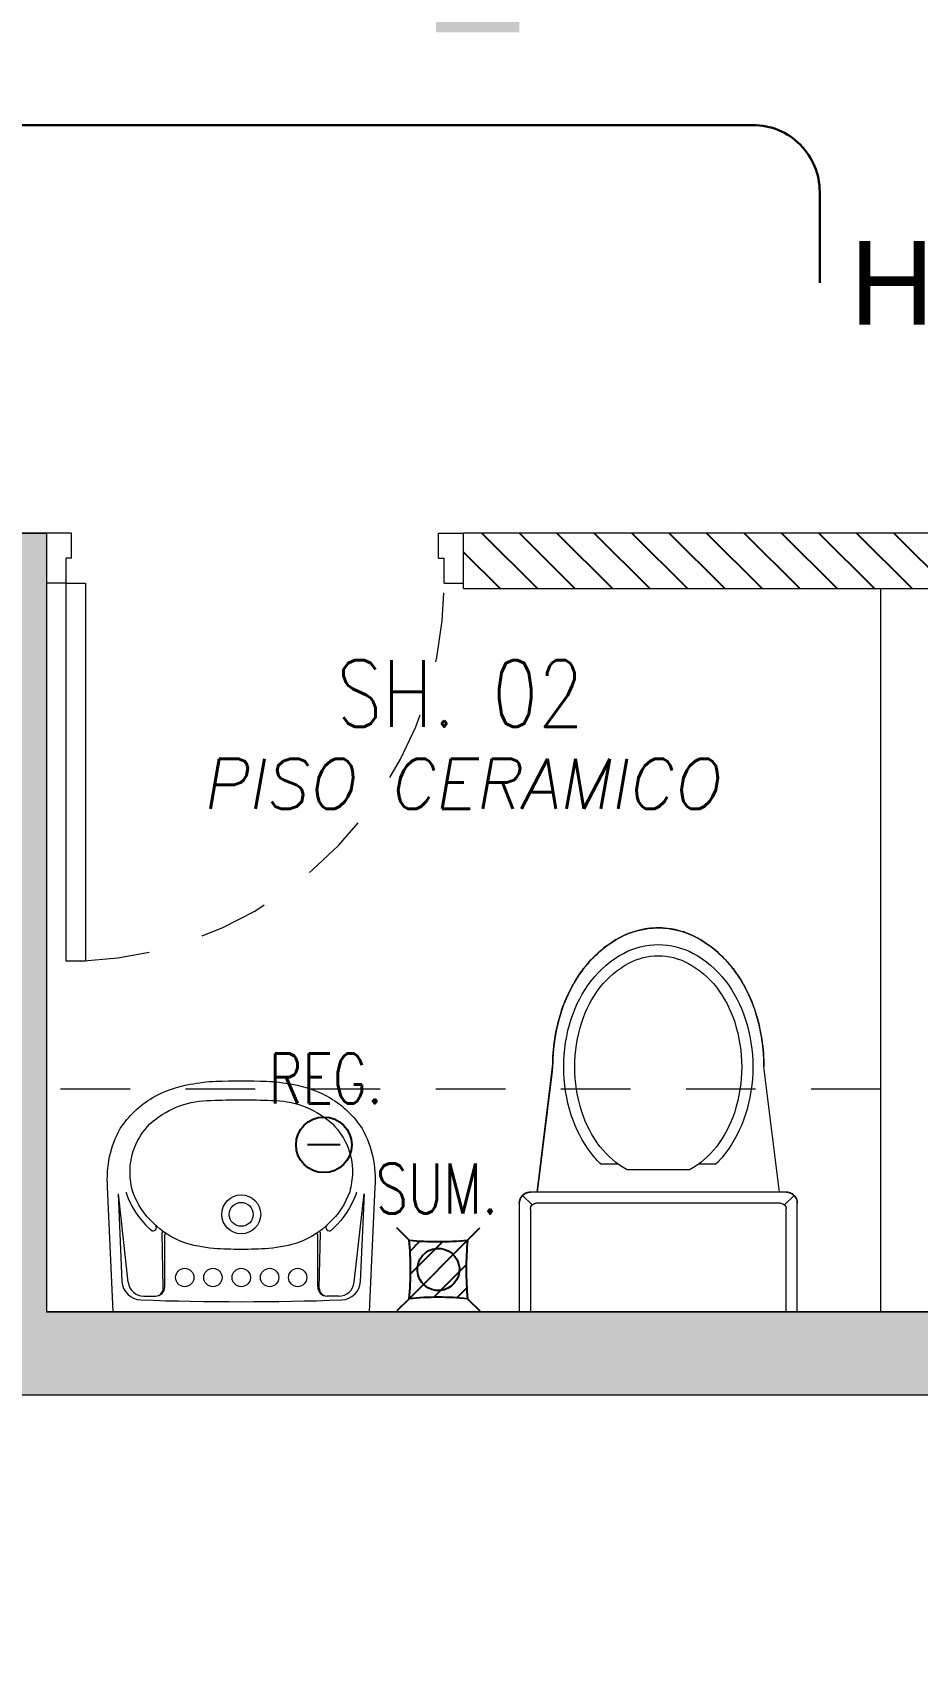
# Model space of a CAD drawing. Header units: millimetres. Extents: x -3 to 53, y -110 to 39.
# Drawn here: x 16.775 to 18.366, y -47.977 to -45.057 of the extents above; entities that cross this region are included whole.
import ezdxf
from ezdxf.enums import TextEntityAlignment as Align

# ---------------------------------------------------------------- set-up
doc = ezdxf.new("R2010")
doc.units = ezdxf.units.MM
doc.set_wipeout_variables(frame=1)
doc.linetypes.add('HIDDEN2', pattern=[0.1875, 0.125, -0.0625])
for name, color, linetype in [('A-EST HATCH', 8, 'Continuous'), ('A-EST PLACAS', 8, 'Continuous'), ('A-MURO BAJO', 8, 'Continuous'), ('A-PROYECCIONES', 8, 'HIDDEN2'), ('A-SANITARIOS', 8, 'Continuous'), ('A-TEXTO-ACABADO PISO', 8, 'Continuous'), ('A-TEXTO-INDICACIONES', 8, 'Continuous'), ('DLP_MOBILIARIO', 8, 'Continuous'), ('DLP_TEXTO AMBIENTE', 8, 'Continuous')]:
    doc.layers.add(name, color=color, linetype=linetype)
for name, color, linetype, lineweight in [('A-MUROS', 8, 'Continuous', 30), ('MQ.CANALI DYA', 3, 'LINEAPERPEN', 30), ('MQ.DETECTOR HUMO', 5, 'Continuous', 30)]:
    doc.layers.add(name, color=color, linetype=linetype, lineweight=lineweight)
doc.styles.add('ROMANS', font='ROMANS.shx', dxfattribs={"oblique": 10})
doc.styles.get("Standard").update_dxf_attribs({"font": 'arial.ttf'})
doc.linetypes.add('LINEAPERPEN', pattern='A,0.75,-0.2,["I",Standard,S=0.12,R=0.09,X=0,Y=-0.06],-0.25', length=1.2)

# ---------------------------------------------------------------- blocks, each defined once
blk = doc.blocks.new('EST.P11')
at = {"layer": 'A-EST HATCH', "lineweight": 0}
h = blk.add_hatch(color=8, dxfattribs=at)
h.dxf.hatch_style = 1
h.paths.add_polyline_path([(10.5, -2.74), (10.5, 3.375), (12.15, 3.375), (12.15, 3.525), (10.35, 3.525), (10.35, 2.65), (8.85, 2.65), (8.85, 3.15), (8.7, 3.15), (8.7, 2.5), (10.35, 2.5), (10.35, -2.74)])
h.paths.add_polyline_path([(18.45, 7.325), (20.05, 7.325), (20.05, 10.425), (18.85, 10.425), (18.85, 10.575), (20.2, 10.575), (20.2, 7.175), (18.45, 7.175)])
h.paths.add_polyline_path([(17.65, 10.575), (17.5, 10.575), (17.5, 7.175), (17.65, 7.175)])
h.paths.add_polyline_path([(11.85, 11.05), (11.85, 10.9), (12, 10.9), (12, 7.825), (12.15, 7.825), (12.15, 11.05)])
h.paths.add_polyline_path([(22.45, 4.725), (13.05, 4.725), (13.05, 4.875), (16.6, 4.875), (16.6, 6.275), (16.8, 6.275), (16.8, 4.875), (19.7, 4.875), (19.7, 6.275), (19.85, 6.275), (19.85, 4.875), (22.25, 4.875), (22.25, 6.125), (20.6, 6.125), (20.6, 6.275), (22.875, 6.275), (22.875, 6.125), (22.45, 6.125)])
h.paths.add_polyline_path([(15.1, 10.425), (15.1, 7.325), (16.7, 7.325), (16.7, 7.175), (14.95, 7.175), (14.95, 10.575), (16.3, 10.575), (16.3, 10.425)])
h.paths.add_polyline_path([(10.35, 5.75), (8.7, 5.75), (8.7, 5.1), (8.85, 5.1), (8.85, 5.6), (10.35, 5.6), (10.35, 4.725), (12.15, 4.725), (12.15, 4.875), (10.5, 4.875), (10.5, 10.99), (10.35, 10.99)])
h.paths.add_polyline_path([(5.85, 10.9), (5.25, 10.9), (5.25, 11.05), (6, 11.05), (6, 7.65), (4.85, 7.65), (4.85, 7.8), (5.85, 7.8)])
h.paths.add_polyline_path([(4.05, 11.05), (4.05, 7.65), (3.9, 7.65), (3.9, 11.05)])
h.paths.add_polyline_path([(3.1, 7.8), (1.5, 7.8), (1.5, 10.9), (2.7, 10.9), (2.7, 11.05), (1.35, 11.05), (1.35, 7.65), (3.1, 7.65)])
h.paths.add_polyline_path([(4.05, -2.8), (4.05, 0.6), (3.9, 0.6), (3.9, -2.8)])
h.paths.add_polyline_path([(3.1, 0.45), (1.5, 0.45), (1.5, -2.65), (2.7, -2.65), (2.7, -2.8), (1.35, -2.8), (1.35, 0.6), (3.1, 0.6)])
h.paths.add_polyline_path([(8.7, -0.35), (8.85, -0.35), (8.85, -2.65), (9, -2.65), (9, -2.8), (8.7, -2.8)])
h.paths.add_polyline_path([(18.45, 0.925), (20.05, 0.925), (20.05, -2.175), (18.85, -2.175), (18.85, -2.325), (20.2, -2.325), (20.2, 1.075), (18.45, 1.075)])
h.paths.add_polyline_path([(17.65, -2.325), (17.5, -2.325), (17.5, 1.075), (17.65, 1.075)])
h.paths.add_polyline_path([(12.15, -2.8), (11.85, -2.8), (11.85, -2.65), (12, -2.65), (12, 0.425), (12.15, 0.425)])
h.paths.add_polyline_path([(15.1, -2.175), (15.1, 0.925), (16.7, 0.925), (16.7, 1.075), (14.95, 1.075), (14.95, -2.325), (16.3, -2.325), (16.3, -2.175)])
h.paths.add_polyline_path([(6, -2.8), (6, 0.6), (4.85, 0.6), (4.85, 0.45), (5.85, 0.45), (5.85, -2.65), (5.25, -2.65), (5.25, -2.8)])
h.paths.add_polyline_path([(3.0968, 5.55), (2.95, 5.55), (2.95, 6.75), (5.1, 6.75), (5.1, 6.6), (4.65, 6.6), (4.65, 5), (4.45, 5), (4.45, 6.6), (3.1, 6.6), (3.1, 5.55)], flags=17)
h.paths.add_polyline_path([(3.0968, 2.7), (2.95, 2.7), (2.95, 1.5), (5.1, 1.5), (5.1, 1.65), (4.65, 1.65), (4.65, 3.25), (4.45, 3.25), (4.45, 1.65), (3.1, 1.65), (3.1, 2.7)], flags=17)
h.paths.add_polyline_path([(8.8501, 4.2), (6, 4.2), (6, 6.75), (5.85, 6.75), (5.85, 4.2), (3.1, 4.2), (3.1, 4.8), (2.95, 4.8), (2.95, 4.2), (0.15, 4.2), (0.15, 8.25), (0, 8.25), (0, 0), (0.15, 0), (0.15, 4.05), (2.95, 4.05), (2.95, 3.45), (3.1, 3.45), (3.1, 4.05), (5.85, 4.05), (5.85, 1.5), (6, 1.5), (6, 4.05), (8.8501, 4.05)])
h.paths.add_polyline_path([(8.7, 11.05), (8.7, 8.6), (8.85, 8.6), (8.85, 10.9), (9, 10.9), (9, 11.05)])
h.paths.add_polyline_path([(22.9, 4.725), (25, 4.725), (25, 4.875), (23.05, 4.875), (23.05, 8.575), (25, 8.575), (25, 8.725), (23.05, 8.725), (23.05, 10.575), (22.2, 10.575), (22.2, 10.425), (22.9, 10.425)])
h.paths.add_polyline_path([(26.7, 4.725), (26.85, 4.725), (26.85, 8.725), (26.7, 8.725)])
h.paths.add_polyline_path([(47.1, 1.5), (45.2, 1.5), (45.2, 1.65), (46.95, 1.65), (46.95, 4.05), (41.1999, 4.05), (41.1999, 4.2), (46.95, 4.2), (46.95, 6.6), (45.2, 6.6), (45.2, 6.75), (47.1, 6.75)])
h.paths.add_polyline_path([(24.05, 3.525), (25.9, 3.525), (25.9, 3.375), (24.05, 3.375)], flags=17)
h.paths.add_polyline_path([(21.05, 1.975), (21.05, 2.125), (22.85, 2.125), (22.85, 3.375), (20.3, 3.375), (20.3, 1.975), (20.15, 1.975), (20.15, 3.375), (16.8, 3.375), (16.8, 1.975), (16.6, 1.975), (16.6, 3.375), (13.05, 3.375), (13.05, 3.525), (23.05, 3.525), (23.05, 1.975)])
h.paths.add_polyline_path([(23.05, 1.95), (23.05, -1.775), (26.7, -1.775), (26.7, 0.875), (24.35, 0.875), (24.35, 1.425), (24.05, 1.425), (24.05, 1.575), (24.5, 1.575), (24.5, 1.025), (26.7, 1.025), (26.7, 3.525), (26.85, 3.525), (26.85, -1.925), (23.05, -1.925), (23.05, -2.325), (22.2, -2.325), (22.2, -2.175), (22.9, -2.175), (22.9, 1.95)])
h.paths.add_polyline_path([(43.75, 7.8), (45.35, 7.8), (45.35, 7.6), (43.75, 7.6)])
h.paths.add_polyline_path([(43.75, 0.65), (45.35, 0.65), (45.35, 0.45), (43.75, 0.45)])
h.paths.add_polyline_path([(30.85, 2.375), (30.85, 3.525), (29.75, 3.525), (29.75, 2.375), (29.9, 2.375), (29.9, 3.375), (30.75, 3.375), (30.75, 2.375)])
h.paths.add_polyline_path([(39.5497, 4.875), (39.5497, 4.725), (39.7, 4.725), (39.7, 5.6), (41.1999, 5.6), (41.1999, 5.1009), (41.35, 5.1009), (41.35, 5.75), (39.7, 5.75), (39.7, 7.75), (39.55, 7.75), (39.55, 4.875)])
edge = h.paths.add_edge_path()
edge.add_line((30.85, 4.725), (30.85, 4.875))
edge.add_line((30.85, 4.875), (30.85, 5.875))
edge.add_line((30.85, 5.875), (30.75, 5.875))
edge.add_line((30.75, 5.875), (30.75, 4.875))
edge.add_line((30.75, 4.875), (30.35, 4.875))
edge.add_line((30.35, 4.875), (30.35, 5.875))
edge.add_line((30.35, 5.875), (30.2, 5.875))
edge.add_line((30.2, 5.875), (30.2, 4.725))
edge.add_line((30.2, 4.725), (30.85, 4.725))
h.paths.add_polyline_path([(33.45, 5.55), (33.45, 4.95), (33.25, 4.95), (33.25, 5.55), (33.3, 5.55), (33.3, 7.7501), (33.45, 7.7501)])
h.paths.add_polyline_path([(33.45, 2.7), (33.45, 3.3), (33.25, 3.3), (33.25, 2.7), (33.3, 2.7), (33.3, 0.4999), (33.45, 0.4999)])
at = {"layer": 'A-EST PLACAS', "color": 8, "lineweight": 0}
blk.add_lwpolyline([(22.45, 4.725), (13.05, 4.725), (13.05, 4.875), (16.6, 4.875), (16.6, 6.275), (16.8, 6.275), (16.8, 4.875), (19.7, 4.875), (19.7, 6.275), (19.85, 6.275), (19.85, 4.875), (22.25, 4.875), (22.25, 6.125), (20.6, 6.125), (20.6, 6.275), (22.875, 6.275), (22.875, 6.125), (22.45, 6.125)], close=True, dxfattribs=at)
blk = doc.blocks.new('*U255')
at = {"color": 8}
for p, q in [((-0.0526, 0.0526), (-0.0746, 0.0746)), ((0.0526, 0.0526), (0.0746, 0.0746)), ((-0.0526, -0.0526), (0.0526, 0.0526)), ((-0.051, 0.0331), (-0.0331, 0.051)), ((-0.0501, -0.008), (0.008, 0.05)), ((-0.008, -0.05), (0.0501, 0.008)), ((-0.0526, -0.0526), (-0.0746, -0.0746)), ((0.0331, -0.051), (0.051, -0.0331)), ((0.0526, -0.0526), (0.0746, -0.0746))]:
    blk.add_line(p, q, dxfattribs=at)
for centre, major_axis, start_param, end_param in [((0, 0.5882), (0.1673, 0.5115), 3.359812, 3.55544), ((-0.5912, 0), (-0.5144, 0.1682), 3.360366, 3.554886), ((0, 0), (0.0118, 0.036), 5.813820330443059, 12.09700563762265), ((0.5912, 0), (-0.5144, 0.1682), 0.218773, 0.413293), ((0, -0.5882), (-0.5115, 0.1673), -1.352577, -1.156949)]:
    blk.add_ellipse(centre, major_axis=major_axis, ratio=1, start_param=start_param, end_param=end_param, dxfattribs=at)
at = {"layer": 'A-TEXTO-INDICACIONES', "color": 8, "style": 'ROMANS', "width": 0.75}
blk.add_text('SUM.', height=0.09, dxfattribs=at).set_placement((-0.1125, 0.1003))
blk = doc.blocks.new('*U257')
at = {"color": 8, "linetype": 'Continuous'}
blk.add_line((0.0296, 0), (-0.0296, 0), dxfattribs=at)
blk.add_circle((0, 0), 0.05, dxfattribs=at)
at = {"layer": 'A-TEXTO-INDICACIONES', "color": 8, "style": 'ROMANS', "width": 0.75}
blk.add_text('REG.', height=0.09, dxfattribs=at).set_placement((-0.0994, 0.0744))
blk = doc.blocks.new('IISS P11')
at = {"ltscale": 0.05}
for name, p in [('*U257', (15.9486, -5.875, 0)), ('*U255', (16.1545, -6.099, 0))]:
    blk.add_blockref(name, p, dxfattribs=at)
blk = doc.blocks.new('TEXTO AMBIENTES P11')
at = {"layer": 'A-TEXTO-ACABADO PISO', "color": 8, "lineweight": 0, "insert": (16.1941, -5.1808), "char_height": 0.09, "attachment_point": 2, "style": 'ROMANS'}
blk.add_mtext_dynamic_manual_height_columns('PISO CERAMICO', width=1.20225, gutter_width=12.5, heights=[0], dxfattribs=at)
at = {"layer": 'DLP_TEXTO AMBIENTE', "color": 8, "lineweight": 0, "style": 'ROMANS', "width": 0.8}
blk.add_text('SH. 02', height=0.12, dxfattribs=at).set_placement((16.1938, -5.1234), align=Align.CENTER)
blk = doc.blocks.new('SIFON JET_PLANTA')
at = {"color": 8, "lineweight": 0, "extrusion": (-2.64698e-23, 6.61744e-24, -1)}
for p, q in [((-0.2149, 0.2323, 0), (-0.2142, 0.2356, 0)), ((-0.2142, 0.2356, 0), (-0.2129, 0.239, 0)), ((-0.2129, 0.239, 0), (-0.211, 0.2419, 0)), ((-0.211, 0.2419, 0), (-0.2091, 0.2441, 0)), ((-0.2091, 0.2441, 0), (-0.2077, 0.2455, 0)), ((-0.2077, 0.2455, 0), (-0.2055, 0.247, 0)), ((-0.2055, 0.247, 0), (-0.2007, 0.2492, 0)), ((-0.2007, 0.2492, 0), (-0.195, 0.25, 0)), ((-0.195, 0.25, 0), (-0.195, 0.25, 0)), ((-0.195, 0.25, 0), (-0.1605, 0.25, 0)), ((-0.1605, 0.25, 0), (-0.0975, 0.25, 0)), ((-0.0975, 0.25, 0), (-0.0323, 0.25, 0)), ((-0.0323, 0.25, 0), (0, 0.25, 0)), ((0, 0.25, 0), (0, -0.25, 0)), ((-0.4322, 0.191, 0), (-0.215, 0.2181, 0)), ((-0.215, 0.2278, 0), (-0.2149, 0.2323, 0)), ((-0.215, 0.2234, 0), (-0.215, 0.2278, 0)), ((-0.215, 0.2181, 0), (-0.215, 0.2234, 0)), ((-0.5385, 0.1749, 0), (-0.5346, 0.176, 0)), ((-0.5346, 0.176, 0), (-0.5265, 0.1784, 0)), ((-0.5265, 0.1784, 0), (-0.5216, 0.1797, 0)), ((-0.5216, 0.1797, 0), (-0.5148, 0.1813, 0)), ((-0.5148, 0.1813, 0), (-0.5079, 0.1829, 0)), ((-0.5079, 0.1829, 0), (-0.5016, 0.1842, 0)), ((-0.5016, 0.1842, 0), (-0.4865, 0.1867, 0)), ((-0.4865, 0.1867, 0), (-0.4763, 0.188, 0)), ((-0.4763, 0.188, 0), (-0.4726, 0.1884, 0)), ((-0.4726, 0.1884, 0), (-0.4636, 0.1892, 0)), ((-0.4636, 0.1892, 0), (-0.4549, 0.1897, 0)), ((-0.4549, 0.1897, 0), (-0.449, 0.1899, 0)), ((-0.449, 0.1899, 0), (-0.44, 0.19, 0)), ((-0.44, 0.19, 0), (-0.4322, 0.191, 0)), ((-0.6061, 0.142, 0), (-0.6, 0.1461, 0)), ((-0.6, 0.1461, 0), (-0.5963, 0.1484, 0)), ((-0.5963, 0.1484, 0), (-0.5908, 0.1517, 0)), ((-0.5908, 0.1517, 0), (-0.5862, 0.1543, 0)), ((-0.5862, 0.1543, 0), (-0.5794, 0.158, 0)), ((-0.5794, 0.158, 0), (-0.5693, 0.1629, 0)), ((-0.5693, 0.1629, 0), (-0.5517, 0.1703, 0)), ((-0.5517, 0.1703, 0), (-0.5465, 0.1722, 0)), ((-0.5465, 0.1722, 0), (-0.5385, 0.1749, 0)), ((-0.6386, 0.1152, 0), (-0.6326, 0.121, 0)), ((-0.6326, 0.121, 0), (-0.6299, 0.1235, 0)), ((-0.6299, 0.1235, 0), (-0.6251, 0.1276, 0)), ((-0.6251, 0.1276, 0), (-0.6206, 0.1314, 0)), ((-0.6206, 0.1314, 0), (-0.6168, 0.1344, 0)), ((-0.6168, 0.1344, 0), (-0.6106, 0.1389, 0)), ((-0.6106, 0.1389, 0), (-0.6061, 0.142, 0)), ((-0.6634, 0.0845, 0), (-0.6611, 0.088, 0)), ((-0.6611, 0.088, 0), (-0.657, 0.0936, 0)), ((-0.657, 0.0936, 0), (-0.6534, 0.0984, 0)), ((-0.657, 0.0936, 0), (-0.657, 0.0936, 0)), ((-0.6534, 0.0984, 0), (-0.6503, 0.1023, 0)), ((-0.6534, 0.0984, 0), (-0.6534, 0.0984, 0)), ((-0.6503, 0.1023, 0), (-0.6453, 0.108, 0)), ((-0.6453, 0.108, 0), (-0.6386, 0.1152, 0)), ((-0.6779, 0.0582, 0), (-0.6745, 0.0655, 0)), ((-0.6745, 0.0655, 0), (-0.6722, 0.0699, 0)), ((-0.6745, 0.0655, 0), (-0.6745, 0.0655, 0)), ((-0.6722, 0.0699, 0), (-0.6705, 0.0728, 0)), ((-0.6705, 0.0728, 0), (-0.669, 0.0755, 0)), ((-0.669, 0.0755, 0), (-0.6672, 0.0785, 0)), ((-0.6672, 0.0785, 0), (-0.665, 0.082, 0)), ((-0.665, 0.082, 0), (-0.6634, 0.0845, 0)), ((-0.6872, 0.0284, 0), (-0.6867, 0.031, 0)), ((-0.6867, 0.031, 0), (-0.6855, 0.0361, 0)), ((-0.6855, 0.0361, 0), (-0.6838, 0.0421, 0)), ((-0.6855, 0.0361, 0), (-0.6855, 0.0361, 0)), ((-0.6838, 0.0421, 0), (-0.6819, 0.048, 0)), ((-0.6838, 0.0421, 0), (-0.6838, 0.0421, 0)), ((-0.6819, 0.048, 0), (-0.6804, 0.0521, 0)), ((-0.6804, 0.0521, 0), (-0.6793, 0.0547, 0)), ((-0.6793, 0.0547, 0), (-0.6779, 0.0582, 0)), ((-0.69, 0, 0), (-0.6899, 0.0044, 0)), ((-0.6899, 0.0044, 0), (-0.6897, 0.0096, 0)), ((-0.6897, 0.0096, 0), (-0.6893, 0.014, 0)), ((-0.6893, 0.014, 0), (-0.6887, 0.0194, 0)), ((-0.6887, 0.0194, 0), (-0.6881, 0.0236, 0)), ((-0.6881, 0.0236, 0), (-0.6872, 0.0284, 0)), ((-0.6881, 0.0236, 0), (-0.6881, 0.0236, 0)), ((-0.6899, -0.0065, 0), (-0.69, 0, 0)), ((-0.6896, -0.0111, 0), (-0.6899, -0.0065, 0)), ((-0.6891, -0.0164, 0), (-0.6896, -0.0111, 0)), ((-0.6881, -0.0232, 0), (-0.6891, -0.0164, 0)), ((-0.6876, -0.0264, 0), (-0.6881, -0.0232, 0)), ((-0.687, -0.0296, 0), (-0.6876, -0.0264, 0)), ((-0.6864, -0.0321, 0), (-0.687, -0.0296, 0)), ((-0.6855, -0.0361, 0), (-0.6864, -0.0321, 0)), ((-0.6838, -0.0419, 0), (-0.6855, -0.0361, 0)), ((-0.6827, -0.0457, 0), (-0.6838, -0.0419, 0)), ((-0.6814, -0.0492, 0), (-0.6827, -0.0457, 0)), ((-0.6803, -0.0522, 0), (-0.6814, -0.0492, 0)), ((-0.6792, -0.0551, 0), (-0.6803, -0.0522, 0)), ((-0.6779, -0.0581, 0), (-0.6792, -0.0551, 0)), ((-0.677, -0.0602, 0), (-0.6779, -0.0581, 0)), ((-0.6751, -0.0642, 0), (-0.677, -0.0602, 0)), ((-0.6722, -0.0699, 0), (-0.6751, -0.0642, 0)), ((-0.6706, -0.0727, 0), (-0.6722, -0.0699, 0)), ((-0.6679, -0.0774, 0), (-0.6706, -0.0727, 0)), ((-0.6646, -0.0826, 0), (-0.6679, -0.0774, 0)), ((-0.6623, -0.0862, 0), (-0.6646, -0.0826, 0)), ((-0.6599, -0.0897, 0), (-0.6623, -0.0862, 0)), ((-0.6554, -0.0958, 0), (-0.6599, -0.0897, 0)), ((-0.6494, -0.1032, 0), (-0.6554, -0.0958, 0)), ((-0.6458, -0.1074, 0), (-0.6494, -0.1032, 0)), ((-0.64, -0.1137, 0), (-0.6458, -0.1074, 0)), ((-0.6379, -0.1158, 0), (-0.64, -0.1137, 0)), ((-0.6347, -0.119, 0), (-0.6379, -0.1158, 0)), ((-0.6335, -0.1201, 0), (-0.6347, -0.119, 0)), ((-0.6347, -0.119, 0), (-0.6347, -0.119, 0)), ((-0.6318, -0.1217, 0), (-0.6335, -0.1201, 0)), ((-0.6305, -0.123, 0), (-0.6318, -0.1217, 0)), ((-0.6318, -0.1217, 0), (-0.6318, -0.1217, 0)), ((-0.6288, -0.1244, 0), (-0.6305, -0.123, 0)), ((-0.6276, -0.1255, 0), (-0.6288, -0.1244, 0)), ((-0.6262, -0.1268, 0), (-0.6276, -0.1255, 0)), ((-0.6245, -0.1281, 0), (-0.6262, -0.1268, 0)), ((-0.6235, -0.1291, 0), (-0.6245, -0.1281, 0)), ((-0.6245, -0.1281, 0), (-0.6245, -0.1281, 0)), ((-0.6223, -0.13, 0), (-0.6235, -0.1291, 0)), ((-0.6215, -0.1307, 0), (-0.6223, -0.13, 0)), ((-0.6204, -0.1315, 0), (-0.6215, -0.1307, 0)), ((-0.6193, -0.1324, 0), (-0.6204, -0.1315, 0)), ((-0.6179, -0.1335, 0), (-0.6193, -0.1324, 0)), ((-0.6168, -0.1344, 0), (-0.6179, -0.1335, 0)), ((-0.6153, -0.1355, 0), (-0.6168, -0.1344, 0)), ((-0.6142, -0.1363, 0), (-0.6153, -0.1355, 0)), ((-0.612, -0.1379, 0), (-0.6142, -0.1363, 0)), ((-0.6086, -0.1403, 0), (-0.612, -0.1379, 0)), ((-0.607, -0.1415, 0), (-0.6086, -0.1403, 0)), ((-0.6058, -0.1422, 0), (-0.607, -0.1415, 0)), ((-0.6039, -0.1435, 0), (-0.6058, -0.1422, 0)), ((-0.602, -0.1448, 0), (-0.6039, -0.1435, 0)), ((-0.6004, -0.1458, 0), (-0.602, -0.1448, 0)), ((-0.5987, -0.1469, 0), (-0.6004, -0.1458, 0)), ((-0.5964, -0.1483, 0), (-0.5987, -0.1469, 0)), ((-0.595, -0.1492, 0), (-0.5964, -0.1483, 0)), ((-0.5936, -0.15, 0), (-0.595, -0.1492, 0)), ((-0.5918, -0.1511, 0), (-0.5936, -0.15, 0)), ((-0.5896, -0.1524, 0), (-0.5918, -0.1511, 0)), ((-0.5871, -0.1538, 0), (-0.5896, -0.1524, 0)), ((-0.5833, -0.1559, 0), (-0.5871, -0.1538, 0)), ((-0.5781, -0.1587, 0), (-0.5833, -0.1559, 0)), ((-0.5759, -0.1598, 0), (-0.5781, -0.1587, 0)), ((-0.5738, -0.1608, 0), (-0.5759, -0.1598, 0)), ((-0.5702, -0.1625, 0), (-0.5738, -0.1608, 0)), ((-0.5675, -0.1637, 0), (-0.5702, -0.1625, 0)), ((-0.5659, -0.1645, 0), (-0.5675, -0.1637, 0)), ((-0.5644, -0.1652, 0), (-0.5659, -0.1645, 0)), ((-0.5614, -0.1664, 0), (-0.5644, -0.1652, 0)), ((-0.5598, -0.1671, 0), (-0.5614, -0.1664, 0)), ((-0.5568, -0.1683, 0), (-0.5598, -0.1671, 0)), ((-0.5543, -0.1693, 0), (-0.5568, -0.1683, 0)), ((-0.551, -0.1706, 0), (-0.5543, -0.1693, 0)), ((-0.5491, -0.1713, 0), (-0.551, -0.1706, 0)), ((-0.5465, -0.1722, 0), (-0.5491, -0.1713, 0)), ((-0.5449, -0.1728, 0), (-0.5465, -0.1722, 0)), ((-0.5428, -0.1735, 0), (-0.5449, -0.1728, 0)), ((-0.5412, -0.174, 0), (-0.5428, -0.1735, 0)), ((-0.5385, -0.1749, 0), (-0.5412, -0.174, 0)), ((-0.5352, -0.1759, 0), (-0.5385, -0.1749, 0)), ((-0.5385, -0.1749, 0), (-0.5385, -0.1749, 0)), ((-0.5321, -0.1768, 0), (-0.5352, -0.1759, 0)), ((-0.5296, -0.1775, 0), (-0.5321, -0.1768, 0)), ((-0.5267, -0.1783, 0), (-0.5296, -0.1775, 0)), ((-0.5238, -0.1791, 0), (-0.5267, -0.1783, 0)), ((-0.5267, -0.1783, 0), (-0.5267, -0.1783, 0)), ((-0.5217, -0.1796, 0), (-0.5238, -0.1791, 0)), ((-0.5177, -0.1807, 0), (-0.5217, -0.1796, 0)), ((-0.5151, -0.1813, 0), (-0.5177, -0.1807, 0)), ((-0.5118, -0.1821, 0), (-0.5151, -0.1813, 0)), ((-0.5094, -0.1826, 0), (-0.5118, -0.1821, 0)), ((-0.5066, -0.1832, 0), (-0.5094, -0.1826, 0)), ((-0.5022, -0.184, 0), (-0.5066, -0.1832, 0)), ((-0.4974, -0.1849, 0), (-0.5022, -0.184, 0)), ((-0.495, -0.1854, 0), (-0.4974, -0.1849, 0)), ((-0.4974, -0.1849, 0), (-0.4974, -0.1849, 0)), ((-0.4936, -0.1856, 0), (-0.495, -0.1854, 0)), ((-0.4916, -0.1859, 0), (-0.4936, -0.1856, 0)), ((-0.4884, -0.1864, 0), (-0.4916, -0.1859, 0)), ((-0.4862, -0.1867, 0), (-0.4884, -0.1864, 0)), ((-0.4824, -0.1872, 0), (-0.4862, -0.1867, 0)), ((-0.4812, -0.1874, 0), (-0.4824, -0.1872, 0)), ((-0.4785, -0.1877, 0), (-0.4812, -0.1874, 0)), ((-0.4761, -0.188, 0), (-0.4785, -0.1877, 0)), ((-0.4735, -0.1883, 0), (-0.4761, -0.188, 0)), ((-0.4695, -0.1887, 0), (-0.4735, -0.1883, 0)), ((-0.4651, -0.189, 0), (-0.4695, -0.1887, 0)), ((-0.4639, -0.1891, 0), (-0.4651, -0.189, 0)), ((-0.4651, -0.189, 0), (-0.4651, -0.189, 0)), ((-0.4619, -0.1893, 0), (-0.4639, -0.1891, 0)), ((-0.4592, -0.1894, 0), (-0.4619, -0.1893, 0)), ((-0.4568, -0.1896, 0), (-0.4592, -0.1894, 0)), ((-0.455, -0.1897, 0), (-0.4568, -0.1896, 0)), ((-0.4518, -0.1898, 0), (-0.455, -0.1897, 0)), ((-0.449, -0.1899, 0), (-0.4518, -0.1898, 0)), ((-0.4467, -0.1899, 0), (-0.449, -0.1899, 0)), ((-0.4428, -0.19, 0), (-0.4467, -0.1899, 0)), ((-0.44, -0.19, 0), (-0.4428, -0.19, 0)), ((-0.215, -0.2181, 0), (-0.44, -0.19, 0)), ((-0.215, -0.227, 0), (-0.215, -0.2181, 0)), ((-0.215, -0.23, 0), (-0.215, -0.227, 0)), ((-0.2147, -0.2335, 0), (-0.215, -0.23, 0)), ((-0.2138, -0.2369, 0), (-0.2147, -0.2335, 0)), ((-0.2126, -0.2395, 0), (-0.2138, -0.2369, 0)), ((-0.2138, -0.2369, 0), (-0.2138, -0.2369, 0)), ((-0.2108, -0.2423, 0), (-0.2126, -0.2395, 0)), ((-0.2126, -0.2395, 0), (-0.2126, -0.2395, 0)), ((-0.2091, -0.2441, 0), (-0.2108, -0.2423, 0)), ((-0.2108, -0.2423, 0), (-0.2108, -0.2423, 0)), ((-0.2108, -0.2423, 0), (-0.2108, -0.2423, 0)), ((-0.209, -0.244, 0), (-0.2091, -0.2441, 0)), ((-0.2067, -0.2462, 0), (-0.209, -0.244, 0)), ((-0.209, -0.244, 0), (-0.209, -0.244, 0)), ((-0.2029, -0.2484, 0), (-0.2067, -0.2462, 0)), ((-0.2067, -0.2462, 0), (-0.2067, -0.2462, 0)), ((-0.1995, -0.2495, 0), (-0.2029, -0.2484, 0)), ((-0.2029, -0.2484, 0), (-0.2029, -0.2484, 0)), ((-0.195, -0.25, 0), (-0.1995, -0.2495, 0)), ((0, -0.25, 0), (-0.195, -0.25, 0))]:
    blk.add_line(p, q, dxfattribs=at)
at = {"color": 8, "lineweight": 0}
for p, q in [((-0.2091, 0.2441, 0), (-0.1921, 0.2271, 0)), ((-0.195, 0.25, 0), (0, 0.25, 0)), ((0, 0.25, 0), (0, -0.25, 0)), ((-0.215, 0.2181, 0), (-0.44, 0.19, 0)), ((-0.215, -0.23, 0), (-0.215, 0.23, 0)), ((-0.195, -0.22, 0), (-0.195, 0.22, 0)), ((-0.185, 0.23, 0), (0, 0.23, 0)), ((-0.265, 0.0718, 0), (-0.265, 0.1028, 0)), ((-0.255, -0.0562, 0), (-0.255, 0.0562, 0)), ((-0.265, -0.1028, 0), (-0.265, -0.0718, 0)), ((-0.215, -0.2181, 0), (-0.44, -0.19, 0)), ((-0.2091, -0.2441, 0), (-0.1921, -0.2271, 0)), ((0, -0.23, 0), (-0.185, -0.23, 0)), ((0, -0.25, 0), (-0.195, -0.25, 0))]:
    blk.add_line(p, q, dxfattribs=at)
at = {"color": 8, "lineweight": 0, "elevation": 0}
for points in [[(-0.265, 0.1028, 0.0362), (-0.2844, 0.1202, 0.08725), (-0.3535, 0.1565, 0.077598), (-0.44, 0.17, 0.077598), (-0.5265, 0.1565, 0.08725), (-0.5956, 0.1202, 0.105601), (-0.6443, 0.0627, 0.12364), (-0.66, 0, 0.12364), (-0.6443, -0.0627, 0.105601), (-0.5956, -0.1202, 0.08725), (-0.5265, -0.1565, 0.077598), (-0.44, -0.17, 0.077598)], [(-0.255, 0.0562, 0.100268), (-0.2967, 0.1044, 0.08725), (-0.3596, 0.1374, 0.077598), (-0.44, 0.15, 0.077598), (-0.5204, 0.1374, 0.08725), (-0.5833, 0.1044, 0.105601), (-0.6266, 0.0532, 0.12364), (-0.64, 0, 0.12364), (-0.6266, -0.0532, 0.105601), (-0.5833, -0.1044, 0.08725), (-0.5204, -0.1374, 0.077598), (-0.44, -0.15, 0.077598)], [(-0.44, -0.15, 0.077598), (-0.3596, -0.1374, 0.08725), (-0.2967, -0.1044, 0.100268), (-0.255, -0.0562, 0.12364)], [(-0.44, -0.17, 0.077598), (-0.3535, -0.1565, 0.08725), (-0.2844, -0.1202, 0.0362), (-0.265, -0.1028, 0.12364)]]:
    blk.add_lwpolyline(points, format="xyb", dxfattribs=at)
at = {"color": 8, "lineweight": 0}
for centre, radius, start, end in [((-0.195, 0.23, 0), 0.02, 90, 180), ((-0.185, 0.22, 0), 0.01, 90, 180), ((-0.44, -0.1379, 0), 0.3279, 90, 107.4741), ((-0.4613, -0.0702, 0), 0.257, 107.4741, 127.2348), ((-0.4939, -0.0273, 0), 0.203, 127.2348, 151.4088), ((-0.544, 0, 0), 0.146, 151.4088, 180), ((-0.544, 0, 0), 0.146, 180, 208.5912), ((-0.4939, 0.0273, 0), 0.203, 208.5912, 232.7652), ((-0.4613, 0.0702, 0), 0.257, 232.7652, 252.5259), ((-0.44, 0.1379, 0), 0.3279, 252.5259, 270), ((-0.195, -0.23, 0), 0.02, 180, 270), ((-0.185, -0.22, 0), 0.01, 180, 270)]:
    blk.add_arc(centre, radius, start, end, dxfattribs=at)
blk = doc.blocks.new('BOWL-ITALGRIF_VARADERO_01')
at = {"color": 8, "lineweight": 0}
for p, q in [((-0.2032, -0.1971), (-0.2208, -0.038)), ((0.2032, -0.1971), (0.2208, -0.038)), ((-0.1404, -0.2077), (-0.1424, -0.1083)), ((-0.1375, -0.205), (-0.1375, -0.1117)), ((0.1375, -0.205), (0.1375, -0.1117)), ((0.1404, -0.2077), (0.1424, -0.1083)), ((-0.1753, -0.222), (-0.1544, -0.222)), ((0.1753, -0.222), (0.1544, -0.222))]:
    blk.add_line(p, q, dxfattribs=at)
for points in [[(-0.0917, 0.1589, -0.02989), (-0.0456, 0.1646, -0.007822), (0.0456, 0.1646, -0.02989), (0.0918, 0.1589, -0.091737), (0.1601, 0.1343, -0.112496), (0.2175, 0.0792, -0.147885), (0.2402, -0.0257), (0.23, -0.25), (-0.23, -0.25), (-0.2402, -0.0257, -0.147885), (-0.2175, 0.0792, -0.112496), (-0.1601, 0.1343, -0.091737)], [(-0.0496, -0.1363, -0.062677), (-0.1048, -0.1249, -0.110639), (-0.1576, -0.091, -0.120976), (-0.195, -0.0344, -0.061198), (-0.2, 0, -0.21707), (-0.1593, 0.092, -0.174983), (-0.0545, 0.1298, -0.010618), (0, 0.131, -0.010618), (0.0545, 0.1298, -0.174983), (0.1593, 0.092, -0.21707), (0.2, 0, -0.061198), (0.195, -0.0344, -0.120976), (0.1576, -0.091, -0.110639), (0.1048, -0.1249, -0.062677), (0.0496, -0.1363, -0.017583), (0, -0.138, -0.017583)]]:
    blk.add_lwpolyline(points, format="xyb", close=True, dxfattribs=at)
for points in [[(-0.2216, -0.0381), (-0.2145, -0.1954, 0.390823), (-0.1807, -0.2288, 0.017524), (0.1807, -0.2288, 0.390823), (0.2145, -0.1954), (0.2216, -0.0381)], [(-0.2072, -0.035, 0.005), (-0.2064, -0.038, 0.121292), (-0.166, -0.0996, 0.007977), (-0.1624, -0.1031)], [(0.2072, -0.035, -0.005), (0.2064, -0.038, -0.121292), (0.166, -0.0996, -0.007977), (0.1624, -0.1031)]]:
    blk.add_lwpolyline(points, format="xyb", dxfattribs=at)
for centre, radius in [((0, -0.075), 0.035), ((0, -0.075), 0.0215), ((-0.1015, -0.1885), 0.0165), ((-0.051, -0.1885), 0.0165), ((0, -0.1885), 0.0165), ((0.051, -0.1885), 0.0165), ((0.1015, -0.1885), 0.0165)]:
    blk.add_circle(centre, radius, dxfattribs=at)
for centre, radius, start, end in [((-0.1583, -0.0987), 0.006, 226.6431, 46.6431), ((-0.1404, -0.1083), 0.002, 54.3619, 181.1374), ((-0.1355, -0.1117), 0.002, 56.7109, 180), ((0.1355, -0.1117), 0.002, 0, 123.2891), ((0.1404, -0.1083), 0.002, 358.8626, 125.6381), ((0.1583, -0.0987), 0.006, 133.3569, 313.3569), ((0.1048, -0.1249), 9.094947017729287e-16, 0, 217.6714), ((-0.1753, -0.194), 0.028, 186.3111, 270), ((0.1753, -0.194), 0.028, 270, 353.6889), ((-0.1545, -0.205), 0.017, 270, 0), ((-0.1544, -0.208), 0.014, 270, 1.1374), ((0.1545, -0.205), 0.017, 180, 270), ((0.1544, -0.208), 0.014, 178.8626, 270)]:
    blk.add_arc(centre, radius, start, end, dxfattribs=at)
blk = doc.blocks.new('*U144')
at = {"color": 8, "lineweight": 0}
for p, q in [((0.01, 0.705), (0.01, 0.75)), ((0.1, 0.715), (0.1, 0.75)), ((0.055, 0.705), (0.01, 0.705)), ((0.1, 0.715), (0.055, 0.715)), ((0.055, 0.705), (0.055, 0.715)), ((0.055, 0.045), (0.01, 0.045)), ((0.01, 0.045), (0.01, 0)), ((0.055, 0.045), (0.055, 0.035)), ((0.1, 0.035), (0.055, 0.035)), ((0.1, 0.035), (0.1, 0))]:
    blk.add_line(p, q, dxfattribs=at)
blk.add_lwpolyline([(0.78, 0.07), (0.78, 0.035), (0.1, 0.035), (0.1, 0.07)], close=True, dxfattribs=at)
at = {"color": 8, "linetype": 'HIDDEN2', "lineweight": 0}
blk.add_arc((0.0996, 0.0341), 0.6809, 2.2301, 89.9672, dxfattribs=at)
blk = doc.blocks.new('DPTO 75_D1')
at = {"layer": 'A-MURO BAJO', "color": 8, "lineweight": 0}
blk.add_line((6.15, 0.15), (6.15, 1.45), dxfattribs=at)
at = {"layer": 'A-MUROS', "color": 8, "lineweight": 0}
for p, q in [((4.65, 1.55), (4.45, 1.55)), ((4.65, 1.55), (4.65, 0.15)), ((7.15, 1.55), (5.4, 1.55)), ((5.4, 1.45), (5.4, 1.55)), ((5.4, 1.45), (7.05, 1.45)), ((7.05, 0.15), (4.65, 0.15)), ((10.3, 0), (0.9, 0))]:
    blk.add_line(p, q, dxfattribs=at)
at = {"layer": 'A-PROYECCIONES', "color": 8, "lineweight": 0}
blk.add_line((7.05, 0.55), (4.65, 0.55), dxfattribs=at)
at = {"layer": 'A-SANITARIOS', "color": 8, "lineweight": 0, "extrusion": (-4.49068e-08, -3.60286e-08, -1), "zscale": -1.000000000000013, "rotation": 270.0000013312232}
blk.add_blockref('SIFON JET_PLANTA', (-5.75, 0.15, 0), dxfattribs=at)
at = {"layer": 'A-SANITARIOS', "color": 8, "lineweight": 0}
blk.add_blockref('BOWL-ITALGRIF_VARADERO_01', (5, 0.4, 0), dxfattribs=at)
at = {"layer": 'DLP_MOBILIARIO', "color": 8, "lineweight": 0, "rotation": 270}
blk.add_blockref('*U144', (4.65, 1.56, 0), dxfattribs=at)
blk = doc.blocks.new('arq.')
h = blk.add_hatch()
h.set_pattern_fill('ANSI31', color=8, scale=0.015, angle=90)
h.set_pattern_definition([(135, (101.212695, -0.3388), (-0.03367596, -0.03367596), [])])
h.paths.add_polyline_path([(106.0127, -46.2888), (105.9127, -46.2888), (105.9127, -47.0889), (105.8627, -47.0889), (105.8627, -47.1889), (106.0127, -47.1889)])
h.paths.add_polyline_path([(105.6627, -47.0889), (105.5627, -47.0889), (105.5627, -46.2888), (105.4627, -46.2888), (105.4627, -47.1889), (105.6627, -47.1889)])
h.paths.add_polyline_path([(105.6627, -45.2388), (105.4627, -45.2388), (105.4627, -46.1388), (105.5627, -46.1388), (105.5627, -45.3388), (105.6627, -45.3388)])
h.paths.add_polyline_path([(106.0127, -45.2388), (105.8627, -45.2388), (105.8627, -45.3388), (105.9127, -45.3388), (105.9127, -46.1388), (106.0127, -46.1388)])
h.paths.add_polyline_path([(120.5127, -47.9138), (121.3627, -47.9138), (121.3627, -47.8138), (120.5127, -47.8138), (120.5127, -46.9638), (120.4127, -46.9638), (120.4127, -48.2638), (118.7627, -48.2638), (118.7627, -48.3638), (120.5127, -48.3638), (120.5127, -48.3438)])
h.paths.add_polyline_path([(120.5127, -44.0638), (118.7627, -44.0638), (118.7627, -44.1638), (120.4127, -44.1638), (120.4127, -45.4638), (120.5127, -45.4638), (120.5127, -44.6138), (120.9127, -44.6138), (120.9127, -44.5138), (120.5127, -44.5138)])
at = {"color": 8}
blk.add_blockref('IISS P11', (102.5627, -39.2888), dxfattribs=at)
at = {"layer": 'A-EST PLACAS', "color": 8}
blk.add_blockref('EST.P11', (101.2127, -50.3388), dxfattribs=at)
at = {"layer": 'DLP_TEXTO AMBIENTE', "color": 8}
blk.add_blockref('TEXTO AMBIENTES P11', (102.5627, -39.2888), dxfattribs=at)
at = {"color": 8}
blk.add_blockref('DPTO 75_D1', (113.3627, -45.6138), dxfattribs=at)
blk = doc.blocks.new('DETECTOR DE HUMO 1 EN 75')
blk.add_wipeout([(0.13, 0.13), (0.13, 0.1316), (0.13, 0.1333), (0.1299, 0.1349), (0.1298, 0.1365), (0.1297, 0.1382), (0.1296, 0.1398), (0.1295, 0.1414), (0.1293, 0.143), (0.1292, 0.1447), (0.129, 0.1463), (0.1288, 0.1479), (0.1285, 0.1495), (0.1283, 0.1511), (0.128, 0.1528), (0.1277, 0.1544), (0.1274, 0.156), (0.127, 0.1576), (0.1267, 0.1592), (0.1263, 0.1607), (0.1259, 0.1623), (0.1255, 0.1639), (0.1251, 0.1655), (0.1246, 0.1671), (0.1241, 0.1686), (0.1236, 0.1702), (0.1231, 0.1717), (0.1226, 0.1733), (0.122, 0.1748), (0.1215, 0.1763), (0.1209, 0.1779), (0.1203, 0.1794), (0.1196, 0.1809), (0.119, 0.1824), (0.1183, 0.1839), (0.1176, 0.1854), (0.1169, 0.1868), (0.1162, 0.1883), (0.1155, 0.1897), (0.1147, 0.1912), (0.1139, 0.1926), (0.1131, 0.1941), (0.1123, 0.1955), (0.1115, 0.1969), (0.1106, 0.1983), (0.1098, 0.1997), (0.1089, 0.201), (0.108, 0.2024), (0.1071, 0.2037), (0.1061, 0.2051), (0.1052, 0.2064), (0.1042, 0.2077), (0.1032, 0.209), (0.1022, 0.2103), (0.1012, 0.2116), (0.1002, 0.2129), (0.0991, 0.2141), (0.0981, 0.2154), (0.097, 0.2166), (0.0959, 0.2178), (0.0948, 0.219), (0.0936, 0.2202), (0.0925, 0.2213), (0.0913, 0.2225), (0.0902, 0.2236), (0.089, 0.2248), (0.0878, 0.2259), (0.0866, 0.227), (0.0854, 0.2281), (0.0841, 0.2291), (0.0829, 0.2302), (0.0816, 0.2312), (0.0803, 0.2322), (0.079, 0.2332), (0.0777, 0.2342), (0.0764, 0.2352), (0.0751, 0.2361), (0.0737, 0.2371), (0.0724, 0.238), (0.071, 0.2389), (0.0697, 0.2398), (0.0683, 0.2406), (0.0669, 0.2415), (0.0655, 0.2423), (0.0641, 0.2431), (0.0626, 0.2439), (0.0612, 0.2447), (0.0597, 0.2455), (0.0583, 0.2462), (0.0568, 0.2469), (0.0554, 0.2476), (0.0539, 0.2483), (0.0524, 0.249), (0.0509, 0.2496), (0.0494, 0.2503), (0.0479, 0.2509), (0.0463, 0.2515), (0.0448, 0.252), (0.0433, 0.2526), (0.0417, 0.2531), (0.0402, 0.2536), (0.0386, 0.2541), (0.0371, 0.2546), (0.0355, 0.2551), (0.0339, 0.2555), (0.0323, 0.2559), (0.0307, 0.2563), (0.0292, 0.2567), (0.0276, 0.257), (0.026, 0.2574), (0.0244, 0.2577), (0.0228, 0.258), (0.0211, 0.2583), (0.0195, 0.2585), (0.0179, 0.2588), (0.0163, 0.259), (0.0147, 0.2592), (0.013, 0.2593), (0.0114, 0.2595), (0.0098, 0.2596), (0.0082, 0.2597), (0.0065, 0.2598), (0.0049, 0.2599), (0.0033, 0.26), (0.0016, 0.26), (0, 0.26), (-0.0016, 0.26), (-0.0033, 0.26), (-0.0049, 0.2599), (-0.0065, 0.2598), (-0.0082, 0.2597), (-0.0098, 0.2596), (-0.0114, 0.2595), (-0.013, 0.2593), (-0.0147, 0.2592), (-0.0163, 0.259), (-0.0179, 0.2588), (-0.0195, 0.2585), (-0.0211, 0.2583), (-0.0228, 0.258), (-0.0244, 0.2577), (-0.026, 0.2574), (-0.0276, 0.257), (-0.0292, 0.2567), (-0.0307, 0.2563), (-0.0323, 0.2559), (-0.0339, 0.2555), (-0.0355, 0.2551), (-0.0371, 0.2546), (-0.0386, 0.2541), (-0.0402, 0.2536), (-0.0417, 0.2531), (-0.0433, 0.2526), (-0.0448, 0.252), (-0.0463, 0.2515), (-0.0479, 0.2509), (-0.0494, 0.2503), (-0.0509, 0.2496), (-0.0524, 0.249), (-0.0539, 0.2483), (-0.0554, 0.2476), (-0.0568, 0.2469), (-0.0583, 0.2462), (-0.0597, 0.2455), (-0.0612, 0.2447), (-0.0626, 0.2439), (-0.0641, 0.2431), (-0.0655, 0.2423), (-0.0669, 0.2415), (-0.0683, 0.2406), (-0.0697, 0.2398), (-0.071, 0.2389), (-0.0724, 0.238), (-0.0737, 0.2371), (-0.0751, 0.2361), (-0.0764, 0.2352), (-0.0777, 0.2342), (-0.079, 0.2332), (-0.0803, 0.2322), (-0.0816, 0.2312), (-0.0829, 0.2302), (-0.0841, 0.2291), (-0.0854, 0.2281), (-0.0866, 0.227), (-0.0878, 0.2259), (-0.089, 0.2248), (-0.0902, 0.2236), (-0.0913, 0.2225), (-0.0925, 0.2213), (-0.0936, 0.2202), (-0.0948, 0.219), (-0.0959, 0.2178), (-0.097, 0.2166), (-0.0981, 0.2154), (-0.0991, 0.2141), (-0.1002, 0.2129), (-0.1012, 0.2116), (-0.1022, 0.2103), (-0.1032, 0.209), (-0.1042, 0.2077), (-0.1052, 0.2064), (-0.1061, 0.2051), (-0.1071, 0.2037), (-0.108, 0.2024), (-0.1089, 0.201), (-0.1098, 0.1997), (-0.1106, 0.1983), (-0.1115, 0.1969), (-0.1123, 0.1955), (-0.1131, 0.1941), (-0.1139, 0.1926), (-0.1147, 0.1912), (-0.1155, 0.1897), (-0.1162, 0.1883), (-0.1169, 0.1868), (-0.1176, 0.1854), (-0.1183, 0.1839), (-0.119, 0.1824), (-0.1196, 0.1809), (-0.1203, 0.1794), (-0.1209, 0.1779), (-0.1215, 0.1763), (-0.122, 0.1748), (-0.1226, 0.1733), (-0.1231, 0.1717), (-0.1236, 0.1702), (-0.1241, 0.1686), (-0.1246, 0.1671), (-0.1251, 0.1655), (-0.1255, 0.1639), (-0.1259, 0.1623), (-0.1263, 0.1607), (-0.1267, 0.1592), (-0.127, 0.1576), (-0.1274, 0.156), (-0.1277, 0.1544), (-0.128, 0.1528), (-0.1283, 0.1511), (-0.1285, 0.1495), (-0.1288, 0.1479), (-0.129, 0.1463), (-0.1292, 0.1447), (-0.1293, 0.143), (-0.1295, 0.1414), (-0.1296, 0.1398), (-0.1297, 0.1382), (-0.1298, 0.1365), (-0.1299, 0.1349), (-0.13, 0.1333), (-0.13, 0.1316), (-0.13, 0.13), (-0.13, 0.1284), (-0.13, 0.1267), (-0.1299, 0.1251), (-0.1298, 0.1235), (-0.1297, 0.1218), (-0.1296, 0.1202), (-0.1295, 0.1186), (-0.1293, 0.117), (-0.1292, 0.1153), (-0.129, 0.1137), (-0.1288, 0.1121), (-0.1285, 0.1105), (-0.1283, 0.1089), (-0.128, 0.1072), (-0.1277, 0.1056), (-0.1274, 0.104), (-0.127, 0.1024), (-0.1267, 0.1008), (-0.1263, 0.0993), (-0.1259, 0.0977), (-0.1255, 0.0961), (-0.1251, 0.0945), (-0.1246, 0.0929), (-0.1241, 0.0914), (-0.1236, 0.0898), (-0.1231, 0.0883), (-0.1226, 0.0867), (-0.122, 0.0852), (-0.1215, 0.0837), (-0.1209, 0.0821), (-0.1203, 0.0806), (-0.1196, 0.0791), (-0.119, 0.0776), (-0.1183, 0.0761), (-0.1176, 0.0746), (-0.1169, 0.0732), (-0.1162, 0.0717), (-0.1155, 0.0703), (-0.1147, 0.0688), (-0.1139, 0.0674), (-0.1131, 0.0659), (-0.1123, 0.0645), (-0.1115, 0.0631), (-0.1106, 0.0617), (-0.1098, 0.0603), (-0.1089, 0.059), (-0.108, 0.0576), (-0.1071, 0.0563), (-0.1061, 0.0549), (-0.1052, 0.0536), (-0.1042, 0.0523), (-0.1032, 0.051), (-0.1022, 0.0497), (-0.1012, 0.0484), (-0.1002, 0.0471), (-0.0991, 0.0459), (-0.0981, 0.0446), (-0.097, 0.0434), (-0.0959, 0.0422), (-0.0948, 0.041), (-0.0936, 0.0398), (-0.0925, 0.0387), (-0.0913, 0.0375), (-0.0902, 0.0364), (-0.089, 0.0352), (-0.0878, 0.0341), (-0.0866, 0.033), (-0.0854, 0.0319), (-0.0841, 0.0309), (-0.0829, 0.0298), (-0.0816, 0.0288), (-0.0803, 0.0278), (-0.079, 0.0268), (-0.0777, 0.0258), (-0.0764, 0.0248), (-0.0751, 0.0239), (-0.0737, 0.0229), (-0.0724, 0.022), (-0.071, 0.0211), (-0.0697, 0.0202), (-0.0683, 0.0194), (-0.0669, 0.0185), (-0.0655, 0.0177), (-0.0641, 0.0169), (-0.0626, 0.0161), (-0.0612, 0.0153), (-0.0597, 0.0145), (-0.0583, 0.0138), (-0.0568, 0.0131), (-0.0554, 0.0124), (-0.0539, 0.0117), (-0.0524, 0.011), (-0.0509, 0.0104), (-0.0494, 0.0097), (-0.0479, 0.0091), (-0.0463, 0.0085), (-0.0448, 0.008), (-0.0433, 0.0074), (-0.0417, 0.0069), (-0.0402, 0.0064), (-0.0386, 0.0059), (-0.0371, 0.0054), (-0.0355, 0.0049), (-0.0339, 0.0045), (-0.0323, 0.0041), (-0.0307, 0.0037), (-0.0292, 0.0033), (-0.0276, 0.003), (-0.026, 0.0026), (-0.0244, 0.0023), (-0.0228, 0.002), (-0.0211, 0.0017), (-0.0195, 0.0015), (-0.0179, 0.0012), (-0.0163, 0.001), (-0.0147, 0.0008), (-0.013, 0.0007), (-0.0114, 0.0005), (-0.0098, 0.0004), (-0.0082, 0.0003), (-0.0065, 0.0002), (-0.0049, 0.0001), (-0.0033, 0), (-0.0016, 0), (0, 0), (0.0016, 0), (0.0033, 0), (0.0049, 0.0001), (0.0065, 0.0002), (0.0082, 0.0003), (0.0098, 0.0004), (0.0114, 0.0005), (0.013, 0.0007), (0.0147, 0.0008), (0.0163, 0.001), (0.0179, 0.0012), (0.0195, 0.0015), (0.0211, 0.0017), (0.0228, 0.002), (0.0244, 0.0023), (0.026, 0.0026), (0.0276, 0.003), (0.0292, 0.0033), (0.0307, 0.0037), (0.0323, 0.0041), (0.0339, 0.0045), (0.0355, 0.0049), (0.0371, 0.0054), (0.0386, 0.0059), (0.0402, 0.0064), (0.0417, 0.0069), (0.0433, 0.0074), (0.0448, 0.008), (0.0463, 0.0085), (0.0479, 0.0091), (0.0494, 0.0097), (0.0509, 0.0104), (0.0524, 0.011), (0.0539, 0.0117), (0.0554, 0.0124), (0.0568, 0.0131), (0.0583, 0.0138), (0.0597, 0.0145), (0.0612, 0.0153), (0.0626, 0.0161), (0.0641, 0.0169), (0.0655, 0.0177), (0.0669, 0.0185), (0.0683, 0.0194), (0.0697, 0.0202), (0.071, 0.0211), (0.0724, 0.022), (0.0737, 0.0229), (0.0751, 0.0239), (0.0764, 0.0248), (0.0777, 0.0258), (0.079, 0.0268), (0.0803, 0.0278), (0.0816, 0.0288), (0.0829, 0.0298), (0.0841, 0.0309), (0.0854, 0.0319), (0.0866, 0.033), (0.0878, 0.0341), (0.089, 0.0352), (0.0902, 0.0364), (0.0913, 0.0375), (0.0925, 0.0387), (0.0936, 0.0398), (0.0948, 0.041), (0.0959, 0.0422), (0.097, 0.0434), (0.0981, 0.0446), (0.0991, 0.0459), (0.1002, 0.0471), (0.1012, 0.0484), (0.1022, 0.0497), (0.1032, 0.051), (0.1042, 0.0523), (0.1052, 0.0536), (0.1061, 0.0549), (0.1071, 0.0563), (0.108, 0.0576), (0.1089, 0.059), (0.1098, 0.0603), (0.1106, 0.0617), (0.1115, 0.0631), (0.1123, 0.0645), (0.1131, 0.0659), (0.1139, 0.0674), (0.1147, 0.0688), (0.1155, 0.0703), (0.1162, 0.0717), (0.1169, 0.0732), (0.1176, 0.0746), (0.1183, 0.0761), (0.119, 0.0776), (0.1196, 0.0791), (0.1203, 0.0806), (0.1209, 0.0821), (0.1215, 0.0837), (0.122, 0.0852), (0.1226, 0.0867), (0.1231, 0.0883), (0.1236, 0.0898), (0.1241, 0.0914), (0.1246, 0.0929), (0.1251, 0.0945), (0.1255, 0.0961), (0.1259, 0.0977), (0.1263, 0.0993), (0.1267, 0.1008), (0.127, 0.1024), (0.1274, 0.104), (0.1277, 0.1056), (0.128, 0.1072), (0.1283, 0.1089), (0.1285, 0.1105), (0.1288, 0.1121), (0.129, 0.1137), (0.1292, 0.1153), (0.1293, 0.117), (0.1295, 0.1186), (0.1296, 0.1202), (0.1297, 0.1218), (0.1298, 0.1235), (0.1299, 0.1251), (0.13, 0.1267), (0.13, 0.1284)]).dxf.layer = 'MQ.DETECTOR HUMO'
at = {"layer": 'MQ.DETECTOR HUMO'}
blk.add_text('H', height=0.15, rotation=180, dxfattribs=at).set_placement((0, 0.13), align=Align.MIDDLE_CENTER)

msp = doc.modelspace()

# ---------------------------------------------------------------- block references
at = {"color": 7}
msp.add_blockref('arq.', (-101.2125, -1.8936), dxfattribs=at)

# ---------------------------------------------------------------- next in the draw order: block references
at = {"layer": 'MQ.DETECTOR HUMO', "xscale": -1, "rotation": 180}
msp.add_blockref('DETECTOR DE HUMO 1 EN 75', (18.3205, -45.3775), dxfattribs=at)

# ---------------------------------------------------------------- next in the draw order: linework, layer by layer
at = {"layer": 'MQ.CANALI DYA'}
msp.add_lwpolyline([(18.1905, -45.5075), (18.1905, -45.3439, 0.414214), (18.0705, -45.2239), (15.9924, -45.2239)], format="xyb", dxfattribs=at)

doc.saveas('drawing.dxf')
